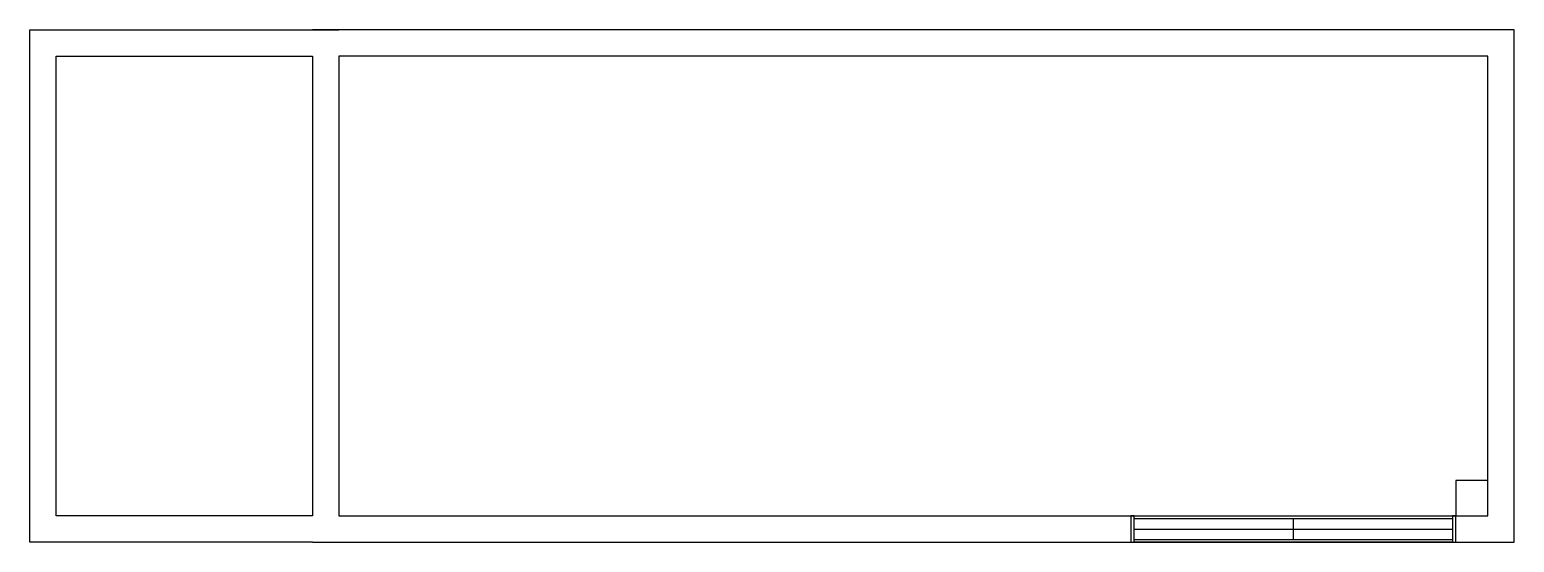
# Model space of a CAD drawing. Header units: millimetres. Extents: x 2996 to 11396, y 1199 to 4099.
import ezdxf

# ---------------------------------------------------------------- set-up
doc = ezdxf.new("R2010")
doc.units = ezdxf.units.MM

msp = doc.modelspace()

# ---------------------------------------------------------------- linework, layer by layer
for points in [[(4596.5, 1199.1), (2996.5, 1199.1), (2996.5, 4099.1), (4746.5, 4099.1)], [(4596.5, 1199.1), (11396.5, 1199.1), (11396.5, 4099.1), (4596.5, 4099.1)], [(4596.5, 1349.1), (3146.5, 1349.1), (3146.5, 3949.1), (4596.5, 3949.1)], [(4596.5, 3949.1), (4596.5, 1349.1)], [(4746.5, 1349.1), (11246.5, 1349.1), (11246.5, 3949.1), (4746.5, 3949.1), (4746.5, 1349.1)], [(11246.5, 1549.1), (11066.5, 1549.1), (11066.5, 1349.1)], [(11046.4, 1199.1), (9246.4, 1199.1), (9246.2, 1349.1), (9226.2, 1349.1), (9226.2, 1199.1)], [(11066.5, 1349.1), (11046.5, 1349.1), (11046.4, 1199.1), (11066.4, 1199.1), (11066.5, 1349.1)], [(9246.3, 1334.1), (11046.4, 1334.1)], [(9246.3, 1274.1), (11046.4, 1274.1)], [(10146.4, 1214.1), (10146.4, 1334.1)], [(9246.3, 1214.1), (11046.4, 1214.1)]]:
    msp.add_lwpolyline(points)

doc.saveas('drawing.dxf')
